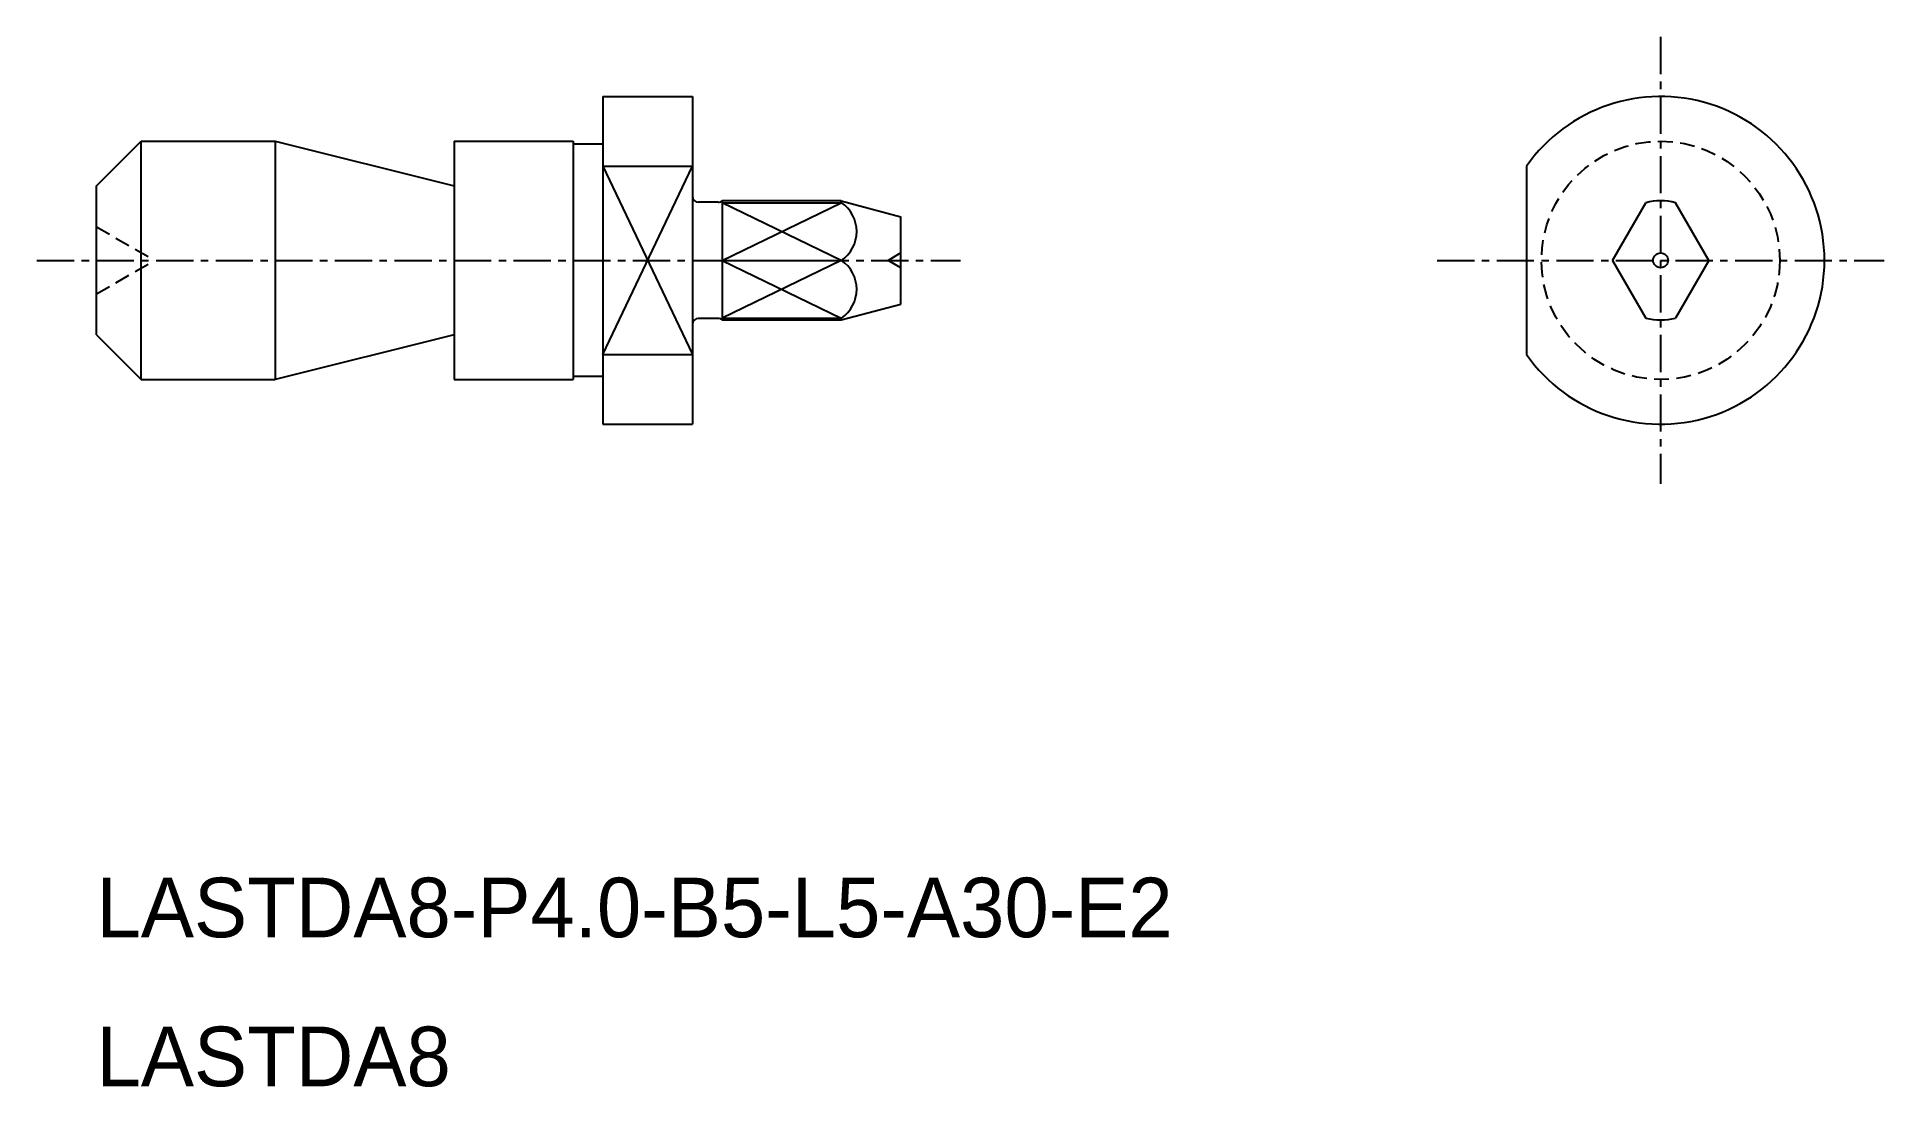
# Model space of a CAD drawing. Extents: x -1668.3 to -1606.3, y -638.3 to -603.1.
import ezdxf

# ---------------------------------------------------------------- set-up
doc = ezdxf.new("R2010")
doc.units = 0
doc.linetypes.add('CENTER', pattern=[2, 1.25, -0.25, 0.25, -0.25])
doc.linetypes.add('DASHED', pattern=[0.75, 0.5, -0.25])
doc.layers.get('0').update_dxf_attribs({"linetype": 'CONTINUOUS'})
doc.layers.add('CENTER', color=1, linetype='CENTER')

msp = doc.modelspace()

# ---------------------------------------------------------------- linework, layer by layer
at = {"color": 7, "linetype": 'CONTINUOUS'}
for p, q in [((-1649.273, -605.091), (-1649.273, -616.091)), ((-1649.273, -605.091), (-1646.273, -605.091)), ((-1646.273, -605.091), (-1646.273, -616.091)), ((-1666.273, -608.091), (-1664.773, -606.591)), ((-1664.773, -606.591), (-1660.273, -606.591)), ((-1660.273, -606.591), (-1654.273, -608.091)), ((-1660.273, -606.591), (-1660.273, -614.591)), ((-1654.273, -606.591), (-1650.273, -606.591)), ((-1654.273, -606.591), (-1654.273, -614.591)), ((-1650.273, -606.591), (-1650.273, -614.591)), ((-1649.273, -606.691), (-1650.273, -606.691)), ((-1649.273, -607.429), (-1646.273, -607.429)), ((-1618.273, -607.429), (-1618.273, -613.754)), ((-1666.273, -613.091), (-1666.273, -608.091)), ((-1645.405, -608.641), (-1646.073, -608.641)), ((-1645.273, -608.591), (-1645.273, -612.591)), ((-1641.273, -608.591), (-1645.273, -608.591)), ((-1645.273, -608.655), (-1641.273, -608.655)), ((-1641.273, -608.591), (-1639.273, -609.127)), ((-1641.273, -608.655), (-1641.273, -608.591)), ((-1639.273, -612.056), (-1639.273, -609.127)), ((-1645.273, -610.591), (-1641.273, -610.591)), ((-1645.405, -612.541), (-1646.073, -612.541)), ((-1645.273, -612.528), (-1641.273, -612.528)), ((-1641.273, -612.591), (-1639.273, -612.056)), ((-1641.273, -612.591), (-1641.273, -612.528)), ((-1666.273, -613.091), (-1664.773, -614.591)), ((-1654.273, -613.091), (-1660.273, -614.591)), ((-1645.273, -612.591), (-1641.273, -612.591)), ((-1649.273, -613.754), (-1646.273, -613.754)), ((-1664.773, -614.591), (-1660.273, -614.591)), ((-1654.273, -614.591), (-1650.273, -614.591)), ((-1649.273, -614.491), (-1650.273, -614.491)), ((-1649.273, -616.091), (-1646.273, -616.091))]:
    msp.add_line(p, q, dxfattribs=at)
at = {"color": 3, "linetype": 'CONTINUOUS'}
for p, q in [((-1649.273, -613.754), (-1646.273, -607.429)), ((-1649.273, -607.429), (-1646.273, -613.754)), ((-1641.273, -610.591), (-1645.273, -608.655)), ((-1645.273, -610.591), (-1641.273, -608.655)), ((-1645.273, -610.591), (-1641.273, -612.528)), ((-1641.273, -610.591), (-1645.273, -612.528))]:
    msp.add_line(p, q, dxfattribs=at)
for p, q in [((-1615.391, -610.591), (-1614.273, -608.655)), ((-1612.155, -610.591), (-1613.273, -608.655)), ((-1615.391, -610.591), (-1614.273, -612.528)), ((-1612.155, -610.591), (-1613.273, -612.528))]:
    msp.add_line(p, q)
at = {"color": 3, "linetype": 'DASHED'}
for p, q in [((-1666.273, -609.466), (-1664.324, -610.591)), ((-1666.273, -611.716), (-1664.324, -610.591)), ((-1639.273, -610.341), (-1639.706, -610.591)), ((-1639.273, -610.841), (-1639.706, -610.591))]:
    msp.add_line(p, q, dxfattribs=at)
msp.add_circle((-1613.773, -610.591), 4, dxfattribs=at)
at = {"color": 7, "linetype": 'CONTINUOUS'}
msp.add_circle((-1613.773, -610.591), 0.25, dxfattribs=at)
for centre, radius, start, end in [((-1613.773, -610.591), 5.5, 215.0968, 144.9032), ((-1646.073, -608.441), 0.2, 180, 270), ((-1645.405, -608.441), 0.2, 270, 311.40962), ((-1641.923, -609.623), 1.166, 303.89041, 56.10959), ((-1641.923, -611.56), 1.166, 303.89041, 56.10959), ((-1646.073, -612.741), 0.2, 90, 180), ((-1645.405, -612.741), 0.2, 48.59038, 90)]:
    msp.add_arc(centre, radius, start, end, dxfattribs=at)
for start, end in [(75.52249, 104.47751), (255.52249, 284.47751)]:
    msp.add_arc((-1613.773, -610.591), 2, start, end)
at = {"layer": 'CENTER', "color": 1, "linetype": 'CENTER'}
for p, q in [((-1613.773, -603.091), (-1613.773, -618.091)), ((-1668.273, -610.591), (-1637.273, -610.591)), ((-1621.273, -610.591), (-1606.273, -610.591))]:
    msp.add_line(p, q, dxfattribs=at)
at = {"layer": 'CENTER', "color": 7, "linetype": 'CONTINUOUS'}
msp.add_line((-1664.773, -614.591), (-1664.773, -606.591), dxfattribs=at)

# ---------------------------------------------------------------- texts
at = {"color": 7, "linetype": 'CONTINUOUS'}
for s, p in [('LASTDA8-P4.0-B5-L5-A30-E2', (-1666.273, -633.313)), ('LASTDA8', (-1666.273, -638.313))]:
    msp.add_text(s, height=2, dxfattribs=at).set_placement(p)

doc.saveas('drawing.dxf')
